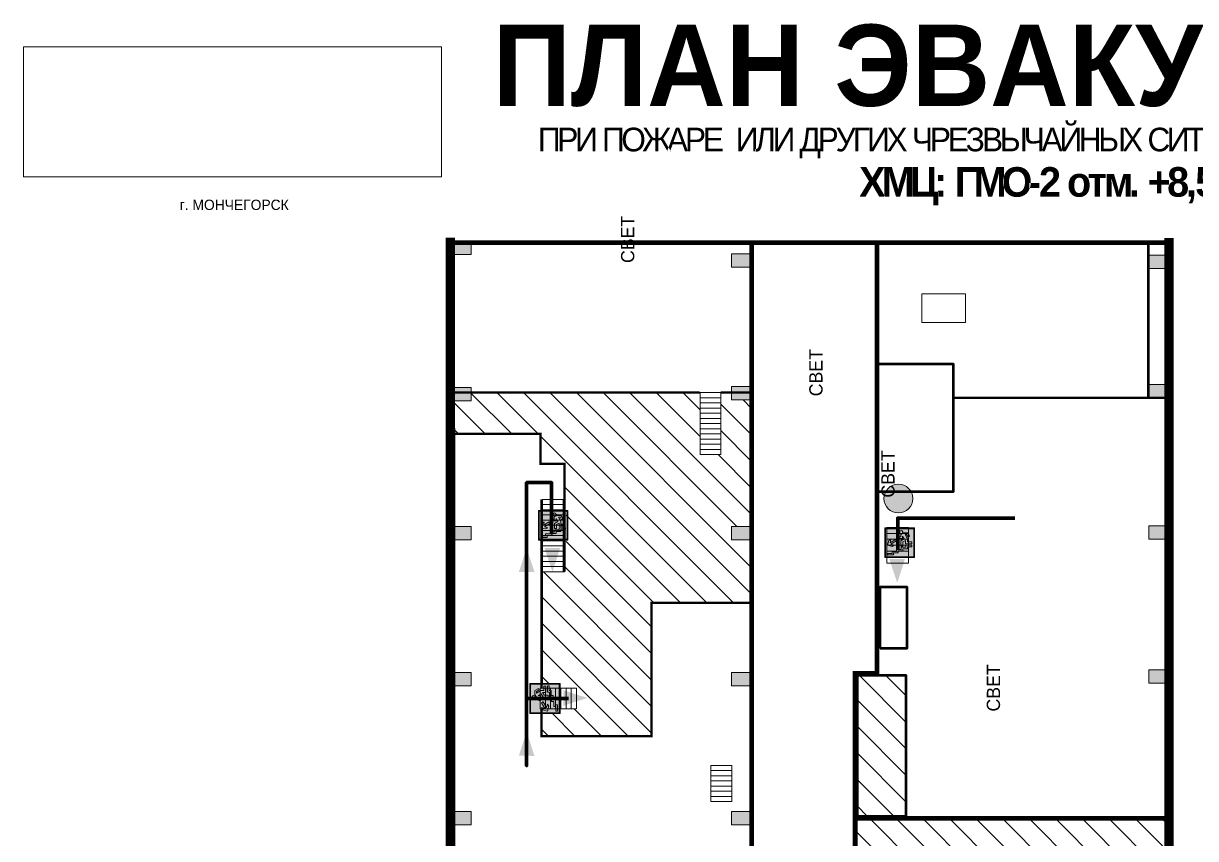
# Model space of a CAD drawing. Header units: millimetres. Extents: x 13114 to 67229, y 22859 to 38520.
# Drawn here: x 22505 to 22822.2, y 30662 to 30882.6 of the extents above; entities that cross this region are included whole.
import ezdxf

# ---------------------------------------------------------------- set-up
doc = ezdxf.new("R2010")
doc.units = ezdxf.units.MM
doc.layers.add('План_Штампы', color=7, linetype='Continuous')
doc.styles.add('обычный', font='arial.ttf')
picture_1 = doc.add_image_def('image1.jpg', size_in_pixel=(337, 105))
pattern_1 = [(135, (36525.786, -2902.4), (-3.59210245, -3.59210245), [])]

# ---------------------------------------------------------------- blocks, each defined once
blk = doc.blocks.new('вниз 3')
at = {"lineweight": 0, "true_color": 0xffffff}
h = blk.add_hatch(color=7, dxfattribs=at)
h.dxf.hatch_style = 1
h.paths.add_polyline_path([(40997.5, -4475.69), (40997.25, -4475.28), (40995.76, -4476.15), (40995.97, -4475.23), (40995.39, -4475.56), (40995.05, -4476.83), (40996.33, -4477.17), (40996.91, -4476.83), (40996, -4476.55)], flags=0)
h.paths.add_polyline_path([(40999.81, -4473.95), (41000.22, -4473.95), (41000.64, -4474.67), (41001.03, -4474.43), (41000.46, -4473.49), (41000.42, -4473.49), (40999.43, -4473.49), (40998.68, -4473.92), (40998.68, -4474.57), (40997.88, -4474.57), (40997.88, -4475), (40999.14, -4475), (40999.14, -4474.43), (40999.14, -4474.38), (40999.59, -4475.15), (40998.72, -4475.67), (40998.72, -4477.06), (40999.24, -4477.06), (40999.24, -4475.96), (40999.95, -4475.56), (40999.95, -4476.43), (41001.61, -4476.43), (41001.61, -4475.88), (41000.47, -4475.88), (41000.47, -4475.12)], flags=0)
h.paths.add_polyline_path([(40999.2, -4473.24, 1), (40998.35, -4473.24, 1)], flags=0)
h.paths.add_polyline_path([(41000.46, -4477.26), (41001.69, -4477.26), (41001.69, -4476.84), (41000.03, -4476.84), (41000.03, -4477.39), (40998.78, -4477.39), (40998.78, -4477.95), (40997.53, -4477.95), (40997.53, -4478.5), (40996.29, -4478.5), (40996.29, -4479.06), (40995.05, -4479.06), (40995.05, -4479.48), (40995.29, -4479.48), (40996.72, -4479.48), (40996.72, -4478.92), (40997.97, -4478.92), (40997.97, -4478.36), (40999.2, -4478.36), (40999.2, -4477.81), (41000.46, -4477.81)], flags=0)
h.paths.add_polyline_path([(41002.37, -4472.17), (40994.37, -4472.17), (40994.37, -4480.17), (41002.37, -4480.17)])
h.paths.add_polyline_path([(41002.16, -4479.96), (40994.57, -4479.96), (40994.57, -4472.37), (41002.16, -4472.37)], flags=16)
h.paths.add_polyline_path([(41001.61, -4475.88), (41001.61, -4476.43), (40999.95, -4476.43), (40999.95, -4475.56), (40999.24, -4475.96), (40999.24, -4477.06), (40998.72, -4477.06), (40998.72, -4475.67), (40999.59, -4475.15), (40999.14, -4474.38), (40999.14, -4474.43), (40999.14, -4475), (40997.88, -4475), (40997.88, -4474.57), (40998.68, -4474.57), (40998.68, -4473.92), (40999.43, -4473.49), (41000.42, -4473.49), (41000.46, -4473.49), (41001.03, -4474.43), (41000.64, -4474.67), (41000.22, -4473.95), (40999.81, -4473.95), (41000.47, -4475.12), (41000.47, -4475.88)], flags=0)
h.paths.add_polyline_path([(41001.69, -4476.84), (41001.69, -4477.26), (41000.46, -4477.26), (41000.46, -4477.81), (40999.2, -4477.81), (40999.2, -4478.36), (40997.97, -4478.36), (40997.97, -4478.92), (40996.72, -4478.92), (40996.72, -4479.48), (40995.05, -4479.48), (40995.05, -4479.06), (40996.29, -4479.06), (40996.29, -4478.5), (40997.53, -4478.5), (40997.53, -4477.95), (40998.78, -4477.95), (40998.78, -4477.39), (41000.03, -4477.39), (41000.03, -4476.84)], flags=0)
h.paths.add_polyline_path([(40998.35, -4473.24, -1), (40999.2, -4473.24, -1)], flags=0)
h.paths.add_polyline_path([(40997.5, -4475.69), (40996, -4476.55), (40996.91, -4476.83), (40996.33, -4477.17), (40995.05, -4476.83), (40995.39, -4475.56), (40995.97, -4475.23), (40995.76, -4476.15), (40997.25, -4475.28)], flags=0)
at = {"lineweight": 0}
h = blk.add_hatch(color=126, dxfattribs=at)
h.dxf.hatch_style = 1
h.paths.add_polyline_path([(41002.16, -4472.37), (40994.57, -4472.37), (40994.57, -4479.96), (41002.16, -4479.96)])
h.paths.add_polyline_path([(40995.97, -4475.23), (40995.76, -4476.15), (40997.25, -4475.28), (40997.5, -4475.69), (40996, -4476.55), (40996.91, -4476.83), (40996.33, -4477.17), (40995.05, -4476.83), (40995.39, -4475.56)], flags=16)
h.paths.add_polyline_path([(40997.88, -4474.57), (40998.68, -4474.57), (40998.68, -4473.92), (40999.43, -4473.49), (41000.42, -4473.49), (41000.46, -4473.49), (41001.03, -4474.43), (41000.64, -4474.67), (41000.22, -4473.95), (40999.81, -4473.95), (41000.47, -4475.12), (41000.47, -4475.88), (41001.61, -4475.88), (41001.61, -4476.43), (40999.95, -4476.43), (40999.95, -4475.56), (40999.24, -4475.96), (40999.24, -4477.06), (40998.72, -4477.06), (40998.72, -4475.67), (40999.59, -4475.15), (40999.14, -4474.38), (40999.14, -4474.43), (40999.14, -4475), (40997.88, -4475)], flags=16)
h.paths.add_polyline_path([(40998.35, -4473.24, -1), (40999.2, -4473.24, -1)], flags=16)
h.paths.add_polyline_path([(40997.53, -4477.95), (40998.78, -4477.95), (40998.78, -4477.39), (41000.03, -4477.39), (41000.03, -4476.84), (41001.69, -4476.84), (41001.69, -4477.26), (41000.46, -4477.26), (41000.46, -4477.81), (40999.2, -4477.81), (40999.2, -4478.36), (40997.97, -4478.36), (40997.97, -4478.92), (40996.72, -4478.92), (40996.72, -4479.48), (40995.05, -4479.48), (40995.05, -4479.06), (40996.29, -4479.06), (40996.29, -4478.5), (40997.53, -4478.5)], flags=16)
at = {"lineweight": 0, "true_color": 0xffffff}
h = blk.add_hatch(color=7, dxfattribs=at)
h.dxf.hatch_style = 1
h.paths.add_polyline_path([(40999.2, -4473.24, 1), (40998.35, -4473.24, 1)])
h.paths.add_polyline_path([(40999.81, -4473.95), (41000.22, -4473.95), (41000.64, -4474.67), (41001.03, -4474.43), (41000.46, -4473.49), (41000.42, -4473.49), (40999.43, -4473.49), (40998.68, -4473.92), (40998.68, -4474.57), (40997.88, -4474.57), (40997.88, -4475), (40999.14, -4475), (40999.14, -4474.43), (40999.14, -4474.38), (40999.59, -4475.15), (40998.72, -4475.67), (40998.72, -4477.06), (40999.24, -4477.06), (40999.24, -4475.96), (40999.95, -4475.56), (40999.95, -4476.43), (41001.61, -4476.43), (41001.61, -4475.88), (41000.47, -4475.88), (41000.47, -4475.12)])
h.paths.add_polyline_path([(40999.2, -4477.81), (41000.46, -4477.81), (41000.46, -4477.26), (41001.69, -4477.26), (41001.69, -4476.84), (41000.03, -4476.84), (41000.03, -4477.39), (40998.78, -4477.39), (40998.78, -4477.95), (40997.53, -4477.95), (40997.53, -4478.5), (40996.29, -4478.5), (40996.29, -4479.06), (40995.05, -4479.06), (40995.05, -4479.48), (40995.29, -4479.48), (40996.72, -4479.48), (40996.72, -4478.92), (40997.97, -4478.92), (40997.97, -4478.36), (40999.2, -4478.36)])
h.paths.add_polyline_path([(40997.5, -4475.69), (40997.25, -4475.28), (40995.76, -4476.15), (40995.97, -4475.23), (40995.39, -4475.56), (40995.05, -4476.83), (40996.33, -4477.17), (40996.91, -4476.83), (40996, -4476.55)])
at = {"color": 126, "lineweight": 0}
for points in [[(40994.37, -4472.17), (41002.37, -4472.17), (41002.37, -4480.17), (40994.37, -4480.17)], [(40994.57, -4472.37), (41002.16, -4472.37), (41002.16, -4479.96), (40994.57, -4479.96)]]:
    blk.add_lwpolyline(points, close=True, dxfattribs=at)
for points in [[(40995.05, -4476.83), (40995.39, -4475.56), (40995.97, -4475.23), (40995.76, -4476.15), (40997.25, -4475.28), (40997.5, -4475.69), (40996, -4476.55), (40996.91, -4476.83), (40996.33, -4477.17), (40995.05, -4476.83)], [(40999.14, -4474.43), (40999.14, -4475), (40997.88, -4475), (40997.88, -4474.57), (40998.68, -4474.57), (40998.68, -4473.92), (40999.43, -4473.49), (41000.42, -4473.49), (41000.46, -4473.49), (41001.03, -4474.43), (41000.64, -4474.67), (41000.22, -4473.95), (40999.81, -4473.95), (41000.47, -4475.12), (41000.47, -4475.88), (41001.61, -4475.88), (41001.61, -4476.43), (40999.95, -4476.43), (40999.95, -4475.56), (40999.24, -4475.96), (40999.24, -4477.06), (40998.72, -4477.06), (40998.72, -4475.67), (40999.59, -4475.15), (40999.14, -4474.38), (40999.14, -4474.43)], [(40995.29, -4479.48), (40995.05, -4479.48), (40995.05, -4479.06), (40996.29, -4479.06), (40996.29, -4478.5), (40997.53, -4478.5), (40997.53, -4477.95), (40998.78, -4477.95), (40998.78, -4477.39), (41000.03, -4477.39), (41000.03, -4476.84), (41001.69, -4476.84), (41001.69, -4477.26), (41000.46, -4477.26), (41000.46, -4477.81), (40999.2, -4477.81), (40999.2, -4478.36), (40997.97, -4478.36), (40997.97, -4478.92), (40996.72, -4478.92), (40996.72, -4479.48), (40995.05, -4479.48)]]:
    blk.add_lwpolyline(points, dxfattribs=at)
blk.add_circle((40998.77, -4473.24), 0.426, dxfattribs=at)
blk = doc.blocks.new('A$C7B8C2D5B')
at = {"lineweight": 0}
h = blk.add_hatch(color=5, dxfattribs=at)
h.dxf.hatch_style = 1
h.paths.add_polyline_path([(1.4, -3.02, 1), (-2.11, -3.02, 1)])
at = {"color": 5, "lineweight": 0}
blk.add_circle((-0.36, -3.02), 1.75, dxfattribs=at)

msp = doc.modelspace()

# ---------------------------------------------------------------- hatches: boundary and pattern name
at = {"lineweight": 0}
h = msp.add_hatch(color=256, dxfattribs=at)
h.dxf.hatch_style = 1
h.paths.add_polyline_path([(22620.75, 30820.05), (22626.22, 30820.05), (22626.22, 30823.66), (22620.75, 30823.66)])
h = msp.add_hatch(color=256, dxfattribs=at)
h.dxf.hatch_style = 1
h.paths.add_polyline_path([(22696.62, 30816.7), (22702.08, 30816.7), (22702.08, 30820.31), (22696.62, 30820.31)])
h = msp.add_hatch(color=256, dxfattribs=at)
h.dxf.hatch_style = 1
h.paths.add_polyline_path([(22809.45, 30816.28), (22814.91, 30816.28), (22814.91, 30819.89), (22809.45, 30819.89)])
h = msp.add_hatch(dxfattribs=at)
h.set_pattern_fill('ANSI31', color=256, scale=1.6, angle=90)
h.set_pattern_definition(pattern_1)
h.paths.add_polyline_path([(22654.65, 30702.73), (22654.65, 30697.12), (22650.25, 30697.12), (22650.25, 30695.85), (22645.2, 30695.85), (22645.2, 30689.77), (22675.02, 30689.77), (22675.02, 30725.87), (22702.08, 30725.87), (22702.08, 30742.89), (22696.62, 30742.89), (22696.62, 30746.5), (22702.08, 30746.5), (22702.08, 30780.76), (22696.62, 30780.76), (22696.62, 30782.74), (22693.74, 30782.74), (22693.74, 30775.75), (22693.74, 30775.75), (22693.74, 30774.35), (22693.74, 30765.96), (22688.13, 30765.96), (22688.13, 30775.75), (22688.13, 30775.75), (22688.13, 30777.15), (22688.13, 30778.54), (22688.13, 30779.94), (22688.13, 30781.34), (22688.13, 30782.74), (22626.22, 30782.74), (22626.22, 30780.5), (22620.73, 30780.5), (22620.73, 30771.54), (22644.95, 30771.54), (22644.95, 30763.43), (22651.44, 30763.43), (22651.44, 30750.56), (22651.92, 30750.56), (22651.92, 30742.36), (22651.44, 30742.36), (22651.44, 30734.24), (22645.47, 30734.24), (22645.47, 30704.05), (22650.25, 30704.05), (22650.25, 30702.73)])
h = msp.add_hatch(color=256, dxfattribs=at)
h.dxf.hatch_style = 1
h.paths.add_polyline_path([(22620.75, 30780.5), (22626.22, 30780.5), (22626.22, 30784.11), (22620.75, 30784.11)])
h = msp.add_hatch(color=256, dxfattribs=at)
h.dxf.hatch_style = 1
h.paths.add_polyline_path([(22696.62, 30780.76), (22702.08, 30780.76), (22702.08, 30784.37), (22696.62, 30784.37)])
h = msp.add_hatch(color=256, dxfattribs=at)
h.dxf.hatch_style = 1
h.paths.add_polyline_path([(22809.45, 30781.31), (22814.91, 30781.31), (22814.91, 30784.92), (22809.45, 30784.92)])
h = msp.add_hatch(color=256, dxfattribs=at)
h.dxf.hatch_style = 1
h.paths.add_polyline_path([(22620.75, 30742.89), (22626.22, 30742.89), (22626.22, 30746.5), (22620.75, 30746.5)])
h = msp.add_hatch(color=256, dxfattribs=at)
h.dxf.hatch_style = 1
h.paths.add_polyline_path([(22696.62, 30742.89), (22702.08, 30742.89), (22702.08, 30746.5), (22696.62, 30746.5)])
h = msp.add_hatch(color=256, dxfattribs=at)
h.dxf.hatch_style = 1
h.paths.add_polyline_path([(22809.56, 30743.04), (22815.02, 30743.04), (22815.02, 30746.65), (22809.56, 30746.65)])
h = msp.add_hatch(color=256, dxfattribs=at)
h.dxf.hatch_style = 1
h.paths.add_polyline_path([(22620.75, 30703.34), (22626.22, 30703.34), (22626.22, 30706.94), (22620.75, 30706.94)])
h = msp.add_hatch(dxfattribs=at)
h.set_pattern_fill('ANSI31', color=256, scale=1.6, angle=90)
h.set_pattern_definition(pattern_1)
h.paths.add_polyline_path([(22702.08, 30590.39), (22660.01, 30590.39), (22660.01, 30516.67), (22815.02, 30516.67), (22735.74, 30517.12), (22735.74, 30590.39)])
h.paths.add_polyline_path([(22735.74, 30553.42), (22735.74, 30517.12), (22815.02, 30516.67), (22815.02, 30551.09), (22809.56, 30551.09), (22809.56, 30554.7), (22815.02, 30554.7), (22815.02, 30589.22), (22809.56, 30589.22), (22809.56, 30592.82), (22815.02, 30592.82), (22815.02, 30627.83), (22809.56, 30627.83), (22809.56, 30631.44), (22815.02, 30631.44), (22815.02, 30667.54), (22730.63, 30667.54), (22730.11, 30590.39), (22735.74, 30590.39), (22780.28, 30590.39), (22780.28, 30584.42), (22808.33, 30584.42), (22808.33, 30558.42), (22780.28, 30558.42), (22780.28, 30553.42)])
h.paths.add_polyline_path([(22735.74, 30590.39), (22735.74, 30553.42), (22780.28, 30553.42), (22780.28, 30590.39)], flags=17)
h.paths.add_polyline_path([(22730.63, 30706.17), (22730.63, 30668.14), (22743.95, 30668.14), (22743.95, 30706.17)])
h.paths.add_polyline_path([(22693.76, 30544.89), (22693.76, 30559.81), (22685.43, 30559.81), (22685.43, 30544.89)], flags=24)
h.paths.add_polyline_path([(22779.02, 30528.6), (22779.02, 30543.52), (22770.69, 30543.52), (22770.69, 30528.6)], flags=24)
h.paths.add_polyline_path([(22770.54, 30620.58), (22770.54, 30635.5), (22762.2, 30635.5), (22762.2, 30620.58)], flags=24)
h.paths.add_polyline_path([(22758.94, 30564.26), (22758.94, 30579.18), (22750.61, 30579.18), (22750.61, 30564.26)], flags=24)
h.paths.add_polyline_path([(22742, 30678.47), (22742, 30693.39), (22733.67, 30693.39), (22733.67, 30678.47)], flags=24)
h = msp.add_hatch(color=256, dxfattribs=at)
h.dxf.hatch_style = 1
h.paths.add_polyline_path([(22696.62, 30703.34), (22702.08, 30703.34), (22702.08, 30706.94), (22696.62, 30706.94)])
h = msp.add_hatch(color=256, dxfattribs=at)
h.dxf.hatch_style = 1
h.paths.add_polyline_path([(22809.56, 30704.06), (22815.02, 30704.06), (22815.02, 30707.66), (22809.56, 30707.66)])
h = msp.add_hatch(color=256, dxfattribs=at)
h.dxf.hatch_style = 1
h.paths.add_polyline_path([(22620.75, 30665.73), (22626.22, 30665.73), (22626.22, 30669.34), (22620.75, 30669.34)])
h = msp.add_hatch(color=256, dxfattribs=at)
h.dxf.hatch_style = 1
h.paths.add_polyline_path([(22696.62, 30665.73), (22702.08, 30665.73), (22702.08, 30669.34), (22696.62, 30669.34)])

# ---------------------------------------------------------------- linework, layer by layer
for points, const_width in [([(22620.6, 30515.7), (22620.57, 30824.64)], 2.56), ([(22702.08, 30590.39), (22702.08, 30823.27), (22736.05, 30823.27), (22621.71, 30823.27)], 1.28), ([(22736.05, 30706.77), (22730.11, 30706.77), (22730.11, 30667.54), (22815.02, 30667.54), (22815.02, 30823.27), (22736.05, 30823.27), (22736.05, 30706.77), (22730.11, 30706.77)], 1.28), ([(22815.02, 30824.55), (22815.02, 30515.56)], 2.56), ([(22809.45, 30781.31), (22809.45, 30822.94)], 0.64), ([(22621.2, 30782.78), (22688.03, 30782.78)], 0.64), ([(22693.71, 30782.78), (22701.96, 30782.78)], 0.64), ([(22651.44, 30734.24), (22651.44, 30763.43), (22644.95, 30763.43), (22644.95, 30771.54), (22621.72, 30771.54)], 0.64), ([(22645.2, 30702.76), (22645.2, 30753.82)], 0.64), ([(22702.08, 30725.87), (22675.02, 30725.87), (22675.02, 30689.77), (22645.2, 30689.77), (22645.2, 30697.12)], 0.64), ([(22730.11, 30590.39), (22730.11, 30667.54)], 1.28)]:
    msp.add_lwpolyline(points, dxfattribs=dict(at, const_width=const_width))
for points in [[(22626.22, 30820.05), (22626.22, 30823.66), (22620.75, 30823.66), (22620.75, 30820.05)], [(22702.08, 30816.7), (22702.08, 30820.31), (22696.62, 30820.31), (22696.62, 30816.7)], [(22814.91, 30816.28), (22814.91, 30819.89), (22809.45, 30819.89), (22809.45, 30816.28)], [(22748.15, 30801.71), (22748.15, 30809.48), (22759.99, 30809.48), (22759.99, 30801.71)], [(22626.22, 30780.5), (22626.22, 30784.11), (22620.75, 30784.11), (22620.75, 30780.5)], [(22693.74, 30782.74), (22688.13, 30782.74), (22688.13, 30781.34), (22693.74, 30781.34)], [(22702.08, 30780.76), (22702.08, 30784.37), (22696.62, 30784.37), (22696.62, 30780.76)], [(22814.91, 30781.31), (22814.91, 30784.92), (22809.45, 30784.92), (22809.45, 30781.31)], [(22693.74, 30781.34), (22688.13, 30781.34), (22688.13, 30779.94), (22693.74, 30779.94)], [(22693.74, 30779.94), (22688.13, 30779.94), (22688.13, 30778.54), (22693.74, 30778.54)], [(22693.74, 30778.54), (22688.13, 30778.54), (22688.13, 30777.15), (22693.74, 30777.15)], [(22693.74, 30777.15), (22688.13, 30777.15), (22688.13, 30775.75), (22693.74, 30775.75)], [(22693.74, 30775.75), (22688.13, 30775.75), (22688.13, 30774.35), (22693.74, 30774.35)], [(22693.74, 30774.35), (22688.13, 30774.35), (22688.13, 30772.95), (22693.74, 30772.95)], [(22693.74, 30772.95), (22688.13, 30772.95), (22688.13, 30771.55), (22693.74, 30771.55)], [(22693.74, 30771.55), (22688.13, 30771.55), (22688.13, 30770.15), (22693.74, 30770.15)], [(22693.74, 30770.15), (22688.13, 30770.15), (22688.13, 30768.76), (22693.74, 30768.76)], [(22693.74, 30768.76), (22688.13, 30768.76), (22688.13, 30767.36), (22693.74, 30767.36)], [(22693.74, 30767.36), (22688.13, 30767.36), (22688.13, 30765.96), (22693.74, 30765.96)], [(22651.08, 30753.81), (22645.47, 30753.81), (22645.47, 30752.41), (22651.08, 30752.41)], [(22651.08, 30752.41), (22645.47, 30752.41), (22645.47, 30751.02), (22651.08, 30751.02)], [(22651.08, 30751.02), (22645.47, 30751.02), (22645.47, 30749.62), (22651.08, 30749.62)], [(22651.08, 30749.62), (22645.47, 30749.62), (22645.47, 30748.22), (22651.08, 30748.22)], [(22651.08, 30748.22), (22645.47, 30748.22), (22645.47, 30746.82), (22651.08, 30746.82)], [(22626.22, 30742.89), (22626.22, 30746.5), (22620.75, 30746.5), (22620.75, 30742.89)], [(22651.08, 30746.82), (22645.47, 30746.82), (22645.47, 30745.42), (22651.08, 30745.42)], [(22651.08, 30745.42), (22645.47, 30745.42), (22645.47, 30744.02), (22651.08, 30744.02)], [(22702.08, 30742.89), (22702.08, 30746.5), (22696.62, 30746.5), (22696.62, 30742.89)], [(22738.72, 30744.64), (22744.56, 30744.64), (22744.56, 30746.26), (22738.72, 30746.26)], [(22738.72, 30743.02), (22744.56, 30743.02), (22744.56, 30744.64), (22738.72, 30744.64)], [(22815.02, 30743.04), (22815.02, 30746.65), (22809.56, 30746.65), (22809.56, 30743.04)], [(22651.08, 30744.02), (22645.47, 30744.02), (22645.47, 30742.63), (22651.08, 30742.63)], [(22651.08, 30742.63), (22645.47, 30742.63), (22645.47, 30741.23), (22651.08, 30741.23)], [(22651.08, 30741.23), (22645.47, 30741.23), (22645.47, 30739.83), (22651.08, 30739.83)], [(22738.72, 30741.41), (22744.56, 30741.41), (22744.56, 30743.02), (22738.72, 30743.02)], [(22738.72, 30739.79), (22744.56, 30739.79), (22744.56, 30741.41), (22738.72, 30741.41)], [(22651.08, 30739.83), (22645.47, 30739.83), (22645.47, 30738.43), (22651.08, 30738.43)], [(22651.08, 30738.43), (22645.47, 30738.43), (22645.47, 30737.03), (22651.08, 30737.03)], [(22738.72, 30738.17), (22744.56, 30738.17), (22744.56, 30739.79), (22738.72, 30739.79)], [(22738.72, 30736.55), (22744.56, 30736.55), (22744.56, 30738.17), (22738.72, 30738.17)], [(22651.08, 30737.03), (22645.47, 30737.03), (22645.47, 30735.64), (22651.08, 30735.64)], [(22651.08, 30735.64), (22645.47, 30735.64), (22645.47, 30734.24), (22651.08, 30734.24)], [(22626.22, 30703.34), (22626.22, 30706.94), (22620.75, 30706.94), (22620.75, 30703.34)], [(22702.08, 30703.34), (22702.08, 30706.94), (22696.62, 30706.94), (22696.62, 30703.34)], [(22815.02, 30704.06), (22815.02, 30707.66), (22809.56, 30707.66), (22809.56, 30704.06)], [(22646.26, 30697.12), (22646.26, 30702.73), (22644.86, 30702.73), (22644.86, 30697.12)], [(22647.65, 30697.12), (22647.65, 30702.73), (22646.26, 30702.73), (22646.26, 30697.12)], [(22649.05, 30697.12), (22649.05, 30702.73), (22647.65, 30702.73), (22647.65, 30697.12)], [(22650.45, 30697.12), (22650.45, 30702.73), (22649.05, 30702.73), (22649.05, 30697.12)], [(22651.85, 30697.12), (22651.85, 30702.73), (22650.45, 30702.73), (22650.45, 30697.12)], [(22653.25, 30697.12), (22653.25, 30702.73), (22651.85, 30702.73), (22651.85, 30697.12)], [(22654.65, 30697.12), (22654.65, 30702.73), (22653.25, 30702.73), (22653.25, 30697.12)], [(22696.69, 30681.82), (22691.08, 30681.82), (22691.08, 30680.43), (22696.69, 30680.43)], [(22696.69, 30680.43), (22691.08, 30680.43), (22691.08, 30679.03), (22696.69, 30679.03)], [(22696.69, 30679.03), (22691.08, 30679.03), (22691.08, 30677.63), (22696.69, 30677.63)], [(22696.69, 30677.63), (22691.08, 30677.63), (22691.08, 30676.23), (22696.69, 30676.23)], [(22696.69, 30676.23), (22691.08, 30676.23), (22691.08, 30674.83), (22696.69, 30674.83)], [(22696.69, 30674.83), (22691.08, 30674.83), (22691.08, 30673.43), (22696.69, 30673.43)], [(22696.69, 30673.43), (22691.08, 30673.43), (22691.08, 30672.04), (22696.69, 30672.04)], [(22626.22, 30665.73), (22626.22, 30669.34), (22620.75, 30669.34), (22620.75, 30665.73)], [(22702.08, 30665.73), (22702.08, 30669.34), (22696.62, 30669.34), (22696.62, 30665.73)]]:
    msp.add_lwpolyline(points, close=True, dxfattribs=at)
for points in [[(22730.11, 30667.54), (22815.02, 30667.54), (22815.02, 30516.67), (22735.74, 30517.12), (22735.74, 30590.39), (22702.08, 30590.39), (22702.08, 30823.27), (22736.05, 30823.27), (22736.05, 30706.77), (22730.63, 30706.17), (22730.63, 30668.14), (22730.11, 30590.39)], [(22650.25, 30695.85), (22645.2, 30695.85), (22645.2, 30689.77), (22675.02, 30689.77), (22675.02, 30725.87), (22702.08, 30725.87), (22702.08, 30782.74), (22693.74, 30782.74), (22693.74, 30765.96), (22688.13, 30765.96), (22688.13, 30782.74), (22620.73, 30782.74), (22620.73, 30771.54), (22644.95, 30771.54), (22644.95, 30763.43), (22651.44, 30763.43), (22651.44, 30734.24), (22645.47, 30734.24), (22645.47, 30704.05), (22650.25, 30704.05), (22650.25, 30702.73), (22654.65, 30702.73), (22654.65, 30697.12), (22650.25, 30697.12), (22650.25, 30695.85), (22645.2, 30695.85)], [(22743.95, 30706.17), (22730.63, 30706.17), (22730.63, 30667.54), (22743.95, 30668.14), (22743.95, 30706.17)]]:
    msp.add_lwpolyline(points, dxfattribs=at)
at = {"lineweight": 50}
for points in [[(22736.04, 30755.84), (22736.04, 30790.49), (22756.62, 30790.49), (22756.62, 30755.84)], [(22736.85, 30713.49), (22736.85, 30730.19), (22744.12, 30730.19), (22744.12, 30713.49)], [(22730.63, 30706.17), (22730.63, 30668.14), (22743.95, 30668.14), (22743.95, 30706.17)]]:
    msp.add_lwpolyline(points, close=True, dxfattribs=at)
at = {"lineweight": 50, "const_width": 0.64}
msp.add_lwpolyline([(22756.62, 30781.31), (22814.91, 30781.31)], dxfattribs=at)
at = {"color": 126, "lineweight": 100, "true_color": 0x008754}
for points in [[(22652.54, 30699.91), (22641.2, 30699.91), (22641.2, 30681.77), (22641.2, 30758.37), (22647.94, 30758.37), (22647.94, 30744.43)], [(22741.63, 30740.15), (22741.63, 30748.78), (22773.34, 30748.78)]]:
    msp.add_lwpolyline(points, dxfattribs=at)
at = {"layer": 'План_Штампы', "color": 126, "true_color": 0x008754}
for points in [[(22643.33, 30734.15), (22639.09, 30734.16), (22641.19, 30740.65)], [(22646.04, 30740.71), (22650.27, 30740.7), (22648.17, 30734.2)], [(22739.35, 30737.71), (22743.58, 30737.7), (22741.49, 30731.21)], [(22651.1, 30697.96), (22651.11, 30702.19), (22657.61, 30700.1)], [(22643.31, 30684.43), (22639.08, 30684.44), (22641.18, 30690.94)]]:
    msp.add_solid(points, dxfattribs=at)

# ---------------------------------------------------------------- block references
at = {"xscale": 2.229677417755127, "yscale": 2.229677417755127, "zscale": 2.229677417755127, "rotation": 90}
msp.add_blockref('A$C7B8C2D5B', (22735.07, 30754.86), dxfattribs=at)
at = {"color": 126, "true_color": 0x008754}
for p in [(-18349.99, 35222.99), (-18256.21, 35218.26)]:
    msp.add_blockref('вниз 3', p, dxfattribs=at)
at = {"color": 126, "true_color": 0x008754, "xscale": 1.024, "yscale": 1.024, "zscale": 1.024, "rotation": 90}
msp.add_blockref('вниз 3', (18062.55, -11282.38), dxfattribs=at)

# ---------------------------------------------------------------- texts
at = {"lineweight": 0, "style": 'обычный'}
for s, insert, char_height, width, attachment_point in [('{\\fProxima Nova Rg|b1|i0|c204|p2;ПЛАН ЭВАКУАЦИИ}', (22632.02, 30882.29), 22, 493.8901, 1), ('\\pi-8.4,l8.4,t8.4;{\\fProxima Nova Rg|b0|i0|c204|p2;г. МОНЧЕГОРСК\\H1.1997x; }', (22562.06, 30833.51), 2.8, 126.6484, 5)]:
    msp.add_mtext(s, dxfattribs=dict(at, insert=insert, char_height=char_height, width=width, attachment_point=attachment_point))
at = {"color": 0, "lineweight": 0, "insert": (22781.72, 30854.58), "char_height": 8, "width": 449.2158, "attachment_point": 5, "style": 'обычный'}
msp.add_mtext('{\\fArial Black|b1|i0|c204|p34;\\H2x;\\T0.85;  \\fArial Narrow|b0|i0|c204|p34;\\H0.8x;\\W0.9;\\P\\fProxima Nova Rg|b0|i0|c204|p2;\\H0.5x;\\W1;\\C256;ПРИ ПОЖАРЕ  ИЛИ ДРУГИХ ЧРЕЗВЫЧАЙНЫХ СИТУАЦИЯХ  ИЗ ПОМЕЩЕНИЙ \\fProxima Nova Rg|b1|i0|c204|p2;\\H1.25x;\\PХМЦ: ГМО-2 отм. +8,50}', dxfattribs=at)
at = {"lineweight": 0, "char_height": 3.584, "width": 162.1099, "attachment_point": 5, "rotation": 90, "style": 'обычный'}
for insert in [(22668.56, 30824.18), (22719.51, 30788.11), (22739.01, 30760.69), (22767.54, 30702.81)]:
    msp.add_mtext('\\pi-10.752,l10.752,t10.752;{\\fProxima Nova Rg|b0|i0|c204|p2;СВЕТ\\H1.1997x; }', dxfattribs=dict(at, insert=insert))

# ---------------------------------------------------------------- pictures from other files: only their frames are drawn
at = {"color": 7, "lineweight": 0, "true_color": 0xf5f5ff}
image = msp.add_image(picture_1, insert=(22505.02, 30841.07), size_in_units=(113.11, 35.24), dxfattribs=at)
image.dxf.flags = 7

doc.saveas('drawing.dxf')
